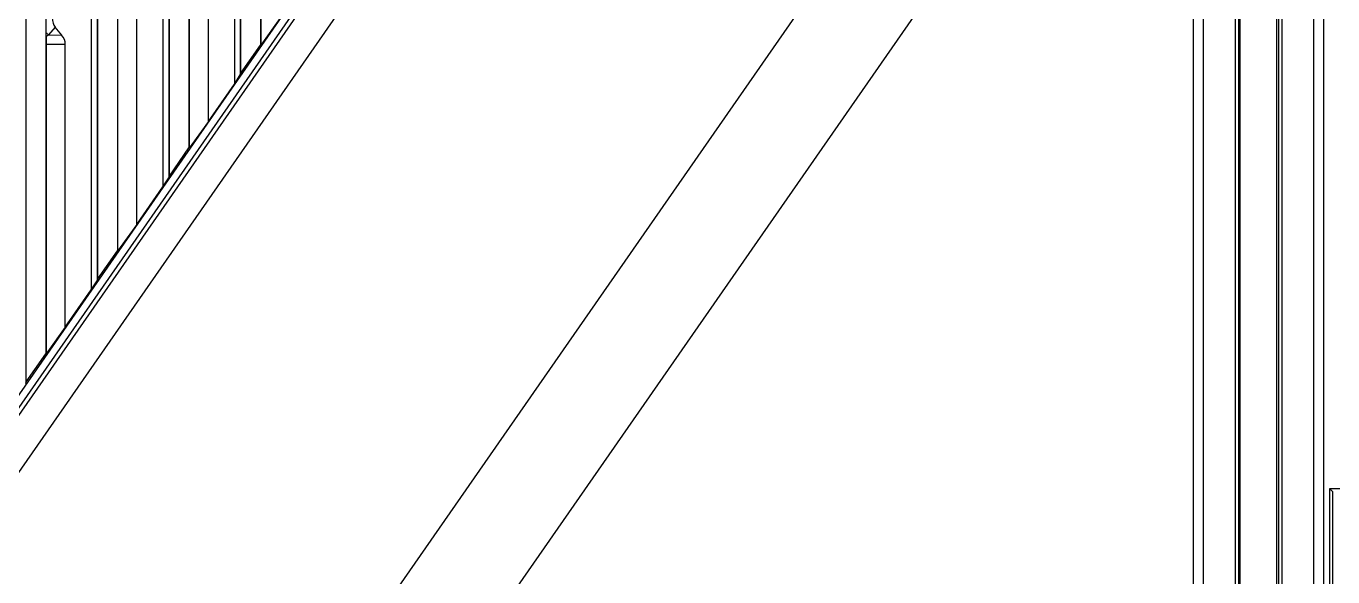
# Model space of a CAD drawing. Header units: millimetres. Extents: x 389 to 17466, y 310 to 5904.
# Drawn here: x 14527 to 14727.9, y 4771.3 to 4856.1 of the extents above; entities that cross this region are included whole.
import ezdxf

# ---------------------------------------------------------------- set-up
doc = ezdxf.new("R2010")
doc.units = ezdxf.units.MM

# ---------------------------------------------------------------- blocks, each defined once
blk = doc.blocks.new('aszfxn')
at = {"color": 7, "linetype": 'Continuous'}
for p, q in [((9514.35, 3093.42), (9514.35, 3302.95)), ((9517.35, 3302.95), (9517.35, 3097.74)), ((9525.35, 3109.25), (9525.35, 3302.95)), ((9528.35, 3302.95), (9528.35, 3113.57)), ((9535.35, 3302.82), (9535.35, 3123.42)), ((9536.26, 3302.86), (9536.26, 3124.82)), ((9536.35, 3125.09), (9536.35, 3302.95)), ((9539.35, 3300.19), (9539.35, 3129.41)), ((9546.35, 3300.19), (9546.35, 3139.25)), ((9547.26, 3300.19), (9547.26, 3140.66)), ((9547.35, 3140.92), (9547.35, 3300.19)), ((9550.35, 3300.19), (9550.35, 3145.24)), ((9524.35, 3280.29), (9524.35, 3107.58)), ((9525.26, 3281.38), (9525.26, 3108.99)), ((9717.32, 3271.69), (9409.6, 2828.73)), ((9639.42, 3271.18), (9506.86, 3080.36)), ((9507.63, 3080.24), (9640.28, 3271.18)), ((9507.84, 3071.78), (9646.5, 3271.38)), ((9717.42, 3245.55), (9427.79, 2828.63)), ((9550.4, 3192.91), (9550.4, 3145.22)), ((9539.4, 3177.08), (9539.4, 3129.39)), ((9542.35, 3133.49), (9542.35, 3177.07)), ((9528.4, 3161.24), (9528.4, 3113.55)), ((9531.35, 3117.66), (9531.35, 3161.24)), ((9559.08, 3157.52), (9506.12, 3081.29)), ((9553.35, 3149.33), (9550.4, 3145.22)), ((9518.78, 3148.02), (9517.77, 3146.8)), ((9519.79, 3146.79), (9518.78, 3148.02)), ((9517.4, 3145.41), (9517.4, 3097.72)), ((9517.4, 3145.41), (9520.35, 3145.41)), ((9517.77, 3146.8), (9517.41, 3146.53)), ((9517.77, 3146.8), (9519.79, 3146.79)), ((9520.35, 3101.83), (9520.35, 3145.41)), ((9547.35, 3140.92), (9550.35, 3145.24)), ((9550.4, 3145.22), (9550.35, 3145.24)), ((9542.35, 3133.49), (9546.35, 3139.25)), ((9546.35, 3139.25), (9547.26, 3140.66)), ((9547.26, 3140.66), (9547.35, 3140.92)), ((9542.35, 3133.49), (9539.4, 3129.39)), ((9536.35, 3125.09), (9539.35, 3129.41)), ((9539.4, 3129.39), (9539.35, 3129.41)), ((9536.26, 3124.82), (9536.35, 3125.09)), ((9531.35, 3117.66), (9535.35, 3123.42)), ((9535.35, 3123.42), (9536.26, 3124.82)), ((9531.35, 3117.66), (9528.4, 3113.55)), ((9525.35, 3109.25), (9528.35, 3113.57)), ((9528.4, 3113.55), (9528.35, 3113.57)), ((9524.35, 3107.58), (9525.26, 3108.99)), ((9525.26, 3108.99), (9525.35, 3109.25)), ((9520.35, 3101.83), (9524.35, 3107.58)), ((9520.35, 3101.83), (9517.4, 3097.72)), ((9514.35, 3093.42), (9517.35, 3097.74)), ((9517.4, 3097.72), (9517.35, 3097.74)), ((9514.26, 3093.15), (9514.35, 3093.42)), ((9717.9, 3076.97), (9714.78, 3076.97)), ((9714.78, 3076.97), (9714.78, 3014.42)), ((9715.28, 3076.47), (9714.96, 3076.78)), ((9715.28, 3014.92), (9715.28, 3076.47))]:
    blk.add_line(p, q, dxfattribs=at)
for centre, radius, start, end in [((9389.63, 3149), 127.81, 358.8935, 359.1743), ((9436.12, 3148.38), 81.31, 359.1383, 359.9765), ((9521.16, 3150.46), 4.99, 221.468, 227.2637), ((9580.87, 3145.42), 63.47, 179.0025, 180.0075), ((9783.96, 3146.29), 97.94, 225.0571, 225.2095)]:
    blk.add_arc(centre, radius, start, end, dxfattribs=at)
for centre, major_axis, ratio, start_param, end_param in [((9522.31, 3151.82), (-3.32, -4.01), 0.537556, -0.576141, -0.102519), ((9511.4, 3145.41), (8.94, -0.01), 0.447213, 0.000438, 0.354537)]:
    blk.add_ellipse(centre, major_axis=major_axis, ratio=ratio, start_param=start_param, end_param=end_param, dxfattribs=at)
blk = doc.blocks.new('*U25')
blk.add_blockref('aszfxn', (-9400.35, -3069.19))
blk = doc.blocks.new('*U26')
at = {"color": 0, "linetype": 'ByBlock', "lineweight": -2, "transparency": 16777216}
blk.add_blockref('*U25', (3200, 2880), dxfattribs=at)
blk = doc.blocks.new('wgrbf')
at = {"color": 114, "linetype": 'Continuous', "true_color": 0x139b48}
for p, q in [((5483.68, 2349.4), (6425.18, 2349.4)), ((6425.18, 2347.9), (5483.68, 2347.9)), ((5506.19, 2342.23), (6394.77, 2342.23)), ((6395.32, 2343), (5530.33, 2343)), ((6394.93, 2342.5), (5530.72, 2342.5)), ((5506.19, 2336.56), (6394.77, 2336.56)), ((6395.32, 2335.8), (5530.33, 2335.8)), ((6394.93, 2336.3), (5530.72, 2336.3)), ((5483.68, 2330.9), (6425.18, 2330.9)), ((6425.18, 2329.4), (5483.68, 2329.4))]:
    blk.add_line(p, q, dxfattribs=at)

msp = doc.modelspace()

# ---------------------------------------------------------------- block references
msp.add_blockref('*U26', (11212.979, 1897.1281))
at = {"rotation": 89.99999999999999}
msp.add_blockref('wgrbf', (17055.8742, -1430.0477), dxfattribs=at)

doc.saveas('drawing.dxf')
